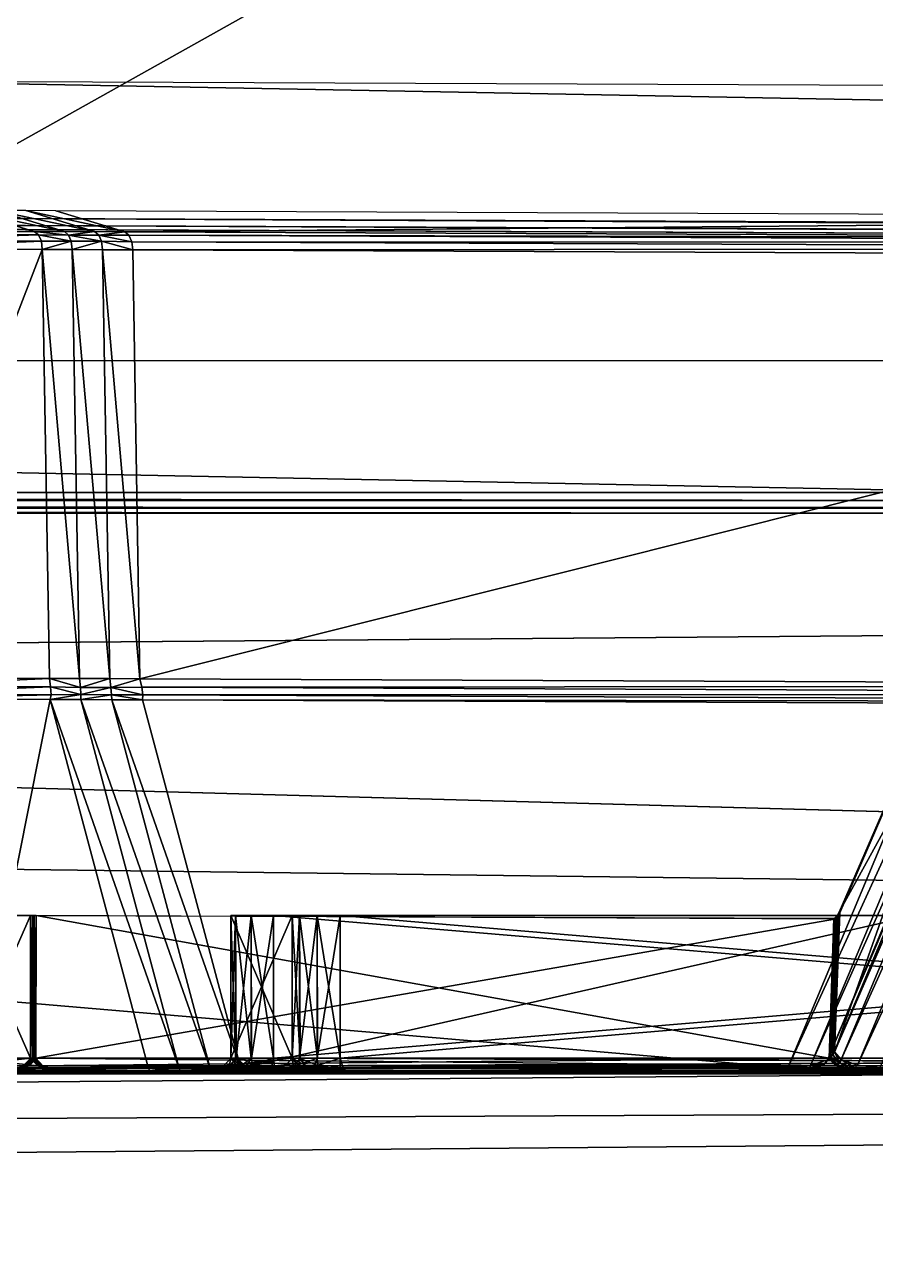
# Model space of a CAD drawing. Extents: x -2.99 to 2.93, y -1.11 to 1.11.
# Drawn here: x 0.2141 to 0.3232, y -1.0361 to -0.8799 of the extents above; entities that cross this region are included whole.
import ezdxf

# ---------------------------------------------------------------- set-up
doc = ezdxf.new("R2010")
doc.units = 0
doc.header["$MEASUREMENT"] = 0
doc.layers.get('0').update_dxf_attribs({"linetype": 'CONTINUOUS'})

msp = doc.modelspace()

# ---------------------------------------------------------------- linework, layer by layer
for points in [[(1.50624, 0.94859, 0.29176), (-1.17721, 0.97062, 0.34504), (-1.17721, -0.97062, 0.34504)], [(1.50624, 0.94859, 0.29176), (-1.17721, -0.97062, 0.34504), (1.50624, -0.94859, 0.29176)], [(1.40501, -0.90976, 1.32817), (0.19357, -0.90472, 1.39592), (0.19173, -0.88714, 1.39132)], [(1.40501, -0.90976, 1.32817), (0.19173, -0.88714, 1.39132), (1.40317, -0.89218, 1.32357)], [(0.1934, -0.90638, 1.39454), (0.21537, -0.90647, 1.39331), (0.20655, -0.90377, 1.3766)], [(0.21924, -0.90648, 1.3931), (0.21041, -0.90379, 1.37638), (0.20655, -0.90377, 1.3766)], [(0.21924, -0.90648, 1.3931), (0.20655, -0.90377, 1.3766), (0.21537, -0.90647, 1.39331)], [(0.22311, -0.9065, 1.39288), (0.21428, -0.9038, 1.37616), (0.21041, -0.90379, 1.37638)], [(0.22311, -0.9065, 1.39288), (0.21041, -0.90379, 1.37638), (0.21924, -0.90648, 1.3931)], [(0.22697, -0.90652, 1.39266), (0.21815, -0.90382, 1.37595), (0.21428, -0.9038, 1.37616)], [(0.22697, -0.90652, 1.39266), (0.21428, -0.9038, 1.37616), (0.22311, -0.9065, 1.39288)], [(0.22697, -0.90652, 1.39266), (0.43423, -0.90472, 1.36386), (0.21815, -0.90382, 1.37595)], [(1.40496, -0.91066, 1.32869), (0.19368, -0.90562, 1.39643), (0.19357, -0.90472, 1.39592)], [(1.40496, -0.91066, 1.32869), (0.19357, -0.90472, 1.39592), (1.40501, -0.90976, 1.32817)], [(1.4044, -0.91116, 1.33058), (0.19362, -0.90612, 1.3983), (0.19369, -0.90613, 1.39731)], [(1.40474, -0.91117, 1.32958), (0.19369, -0.90613, 1.39731), (0.19368, -0.90562, 1.39643)], [(1.40474, -0.91117, 1.32958), (0.19368, -0.90562, 1.39643), (1.40496, -0.91066, 1.32869)], [(0.22697, -0.90652, 1.39266), (0.44306, -0.90742, 1.38058), (0.43423, -0.90472, 1.36386)], [(0.21537, -0.90647, 1.39331), (0.1934, -0.90638, 1.39454), (0.1939, -0.90679, 1.39543)], [(1.4044, -0.91116, 1.33058), (0.19369, -0.90613, 1.39731), (1.40474, -0.91117, 1.32958)], [(0.21537, -0.90647, 1.39331), (0.1939, -0.90679, 1.39543), (0.2159, -0.90691, 1.39418)], [(0.2159, -0.90691, 1.39418), (0.1939, -0.90679, 1.39543), (0.19427, -0.90764, 1.39601)], [(0.2159, -0.90691, 1.39418), (0.19427, -0.90764, 1.39601), (0.21628, -0.90773, 1.39477)], [(0.21628, -0.90773, 1.39477), (0.19427, -0.90764, 1.39601), (0.19442, -0.90868, 1.39611)], [(0.21537, -0.90647, 1.39331), (0.2159, -0.90691, 1.39418), (0.21977, -0.90693, 1.39401)], [(0.21537, -0.90647, 1.39331), (0.21977, -0.90693, 1.39401), (0.21924, -0.90648, 1.3931)], [(0.2159, -0.90691, 1.39418), (0.21628, -0.90773, 1.39477), (0.22011, -0.90771, 1.39454)], [(0.2159, -0.90691, 1.39418), (0.22011, -0.90771, 1.39454), (0.21977, -0.90693, 1.39401)], [(0.22311, -0.9065, 1.39288), (0.21924, -0.90648, 1.3931), (0.21977, -0.90693, 1.39401)], [(0.22311, -0.9065, 1.39288), (0.21977, -0.90693, 1.39401), (0.22364, -0.90694, 1.3938)], [(0.21977, -0.90693, 1.39401), (0.22011, -0.90771, 1.39454), (0.22398, -0.90773, 1.39433)], [(0.21977, -0.90693, 1.39401), (0.22398, -0.90773, 1.39433), (0.22364, -0.90694, 1.3938)], [(0.22697, -0.90652, 1.39266), (0.22311, -0.9065, 1.39288), (0.22364, -0.90694, 1.3938)], [(0.22697, -0.90652, 1.39266), (0.22364, -0.90694, 1.3938), (0.22751, -0.90693, 1.39355)], [(0.22787, -0.90779, 1.3941), (0.22751, -0.90693, 1.39355), (0.22364, -0.90694, 1.3938)], [(0.22787, -0.90779, 1.3941), (0.22364, -0.90694, 1.3938), (0.22398, -0.90773, 1.39433)], [(0.44306, -0.90742, 1.38058), (0.22697, -0.90652, 1.39266), (0.22751, -0.90693, 1.39355)], [(0.44306, -0.90742, 1.38058), (0.22751, -0.90693, 1.39355), (0.4436, -0.90786, 1.38144)], [(0.4436, -0.90786, 1.38144), (0.22751, -0.90693, 1.39355), (0.22787, -0.90779, 1.3941)], [(0.21628, -0.90773, 1.39477), (0.19442, -0.90868, 1.39611), (0.21638, -0.90878, 1.39488)], [(0.19521, -0.96369, 1.38824), (0.21638, -0.90878, 1.39488), (0.19442, -0.90868, 1.39611)], [(0.19521, -0.96369, 1.38824), (0.21731, -0.96379, 1.387), (0.21638, -0.90878, 1.39488)], [(0.21638, -0.90878, 1.39488), (0.22011, -0.90771, 1.39454), (0.21628, -0.90773, 1.39477)], [(0.21638, -0.90878, 1.39488), (0.22025, -0.90879, 1.39467), (0.22011, -0.90771, 1.39454)], [(0.21638, -0.90878, 1.39488), (0.21731, -0.96379, 1.387), (0.22118, -0.9638, 1.38679)], [(0.21638, -0.90878, 1.39488), (0.22118, -0.9638, 1.38679), (0.22025, -0.90879, 1.39467)], [(0.22025, -0.90879, 1.39467), (0.22398, -0.90773, 1.39433), (0.22011, -0.90771, 1.39454)], [(0.22025, -0.90879, 1.39467), (0.22412, -0.90881, 1.39445), (0.22398, -0.90773, 1.39433)], [(0.22025, -0.90879, 1.39467), (0.22118, -0.9638, 1.38679), (0.22505, -0.96382, 1.38657)], [(0.22025, -0.90879, 1.39467), (0.22505, -0.96382, 1.38657), (0.22412, -0.90881, 1.39445)], [(0.22799, -0.90882, 1.39423), (0.22787, -0.90779, 1.3941), (0.22398, -0.90773, 1.39433)], [(0.22799, -0.90882, 1.39423), (0.22398, -0.90773, 1.39433), (0.22412, -0.90881, 1.39445)], [(0.22412, -0.90881, 1.39445), (0.22505, -0.96382, 1.38657), (0.22892, -0.96384, 1.38636)], [(0.22412, -0.90881, 1.39445), (0.22892, -0.96384, 1.38636), (0.22799, -0.90882, 1.39423)], [(0.4436, -0.90786, 1.38144), (0.22787, -0.90779, 1.3941), (0.44399, -0.90868, 1.38204)], [(0.44399, -0.90868, 1.38204), (0.22787, -0.90779, 1.3941), (0.22799, -0.90882, 1.39423)], [(0.44399, -0.90868, 1.38204), (0.22799, -0.90882, 1.39423), (0.4441, -0.90972, 1.38215)], [(0.22892, -0.96384, 1.38636), (0.4441, -0.90972, 1.38215), (0.22799, -0.90882, 1.39423)], [(0.22892, -0.96384, 1.38636), (0.44591, -0.96474, 1.37422), (0.4441, -0.90972, 1.38215)], [(0.3422, -0.93995, 0.45425), (-0.52116, -0.93995, 0.47166), (-0.51992, -0.92304, 0.47811)], [(0.3422, -0.93995, 0.45425), (-0.51992, -0.92304, 0.47811), (0.34344, -0.92304, 0.4607)], [(0.31795, -1.01171, 0.6206), (0.34775, -0.94071, 0.4559), (0.34898, -0.9238, 0.46235)], [(0.31795, -1.01171, 0.6206), (0.34898, -0.9238, 0.46235), (0.31864, -0.99387, 0.62412)], [(0.34775, -0.94071, 0.4559), (0.31854, -0.99375, 0.62357), (0.34898, -0.9238, 0.46235)], [(0.34208, -0.94099, 0.45413), (-0.52139, -0.94098, 0.47157), (-0.52116, -0.93995, 0.47166)], [(0.34208, -0.94099, 0.45413), (-0.52116, -0.93995, 0.47166), (0.3422, -0.93995, 0.45425)], [(1.51971, -1.01383, 0.43063), (-1.19894, -1.03615, 0.4846), (-1.09267, -0.94183, 0.48246)], [(1.51971, -1.01383, 0.43063), (-1.09267, -0.94183, 0.48246), (1.42064, -0.94183, 0.43179)], [(0.3417, -0.94259, 0.45531), (-0.52162, -0.94259, 0.47271), (-0.52156, -0.94196, 0.47193)], [(0.34189, -0.94196, 0.45452), (-0.52156, -0.94196, 0.47193), (-0.52139, -0.94098, 0.47157)], [(0.3417, -0.94259, 0.45531), (-0.52156, -0.94196, 0.47193), (0.34189, -0.94196, 0.45452)], [(0.34189, -0.94196, 0.45452), (-0.52139, -0.94098, 0.47157), (0.34208, -0.94099, 0.45413)], [(0.31487, -1.01342, 0.62031), (0.34467, -0.94234, 0.45534), (0.34689, -0.94165, 0.45556)], [(0.31487, -1.01342, 0.62031), (0.34689, -0.94165, 0.45556), (0.31704, -1.01269, 0.6204)], [(0.31704, -1.01269, 0.6204), (0.34689, -0.94165, 0.45556), (0.34775, -0.94071, 0.4559)], [(0.31704, -1.01269, 0.6204), (0.34775, -0.94071, 0.4559), (0.31795, -1.01171, 0.6206)], [(0.34775, -0.94071, 0.4559), (0.31794, -1.01168, 0.62053), (0.31854, -0.99375, 0.62357)], [(0.31794, -1.01168, 0.62053), (0.34775, -0.94071, 0.4559), (0.34848, -0.94165, 0.45553)], [(0.31794, -1.01168, 0.62053), (0.34848, -0.94165, 0.45553), (0.3188, -1.01265, 0.62026)], [(0.3188, -1.01265, 0.62026), (0.34848, -0.94165, 0.45553), (0.3506, -0.94234, 0.45522)], [(-0.52162, -0.94259, 0.47271), (0.31196, -1.01374, 0.62033), (-0.55487, -1.01374, 0.63781)], [(-0.52162, -0.94259, 0.47271), (0.3417, -0.94259, 0.45531), (0.31196, -1.01374, 0.62033)], [(0.31196, -1.01374, 0.62033), (0.3417, -0.94259, 0.45531), (0.34467, -0.94234, 0.45534)], [(0.31196, -1.01374, 0.62033), (0.34467, -0.94234, 0.45534), (0.31487, -1.01342, 0.62031)], [(0.3188, -1.01265, 0.62026), (0.3506, -0.94234, 0.45522), (0.32091, -1.01339, 0.6201)], [(0.32091, -1.01339, 0.6201), (0.3506, -0.94234, 0.45522), (0.35353, -0.94259, 0.45507)], [(0.32091, -1.01339, 0.6201), (0.35353, -0.94259, 0.45507), (0.32378, -1.01374, 0.6201)], [(1.51779, -1.00484, 0.40855), (1.50624, -0.94859, 0.29176), (-1.17721, -0.97062, 0.34504)], [(0.21731, -0.96379, 1.387), (0.19521, -0.96369, 1.38824), (0.19544, -0.96478, 1.38782)], [(0.21731, -0.96379, 1.387), (0.19544, -0.96478, 1.38782), (0.21747, -0.96487, 1.38659)], [(0.21731, -0.96379, 1.387), (0.21747, -0.96487, 1.38659), (0.22128, -0.96494, 1.38638)], [(0.21731, -0.96379, 1.387), (0.22128, -0.96494, 1.38638), (0.22118, -0.9638, 1.38679)], [(0.22505, -0.96382, 1.38657), (0.22118, -0.9638, 1.38679), (0.22128, -0.96494, 1.38638)], [(0.22505, -0.96382, 1.38657), (0.22128, -0.96494, 1.38638), (0.22518, -0.96495, 1.38616)], [(0.22892, -0.96384, 1.38636), (0.22505, -0.96382, 1.38657), (0.22518, -0.96495, 1.38616)], [(0.22892, -0.96384, 1.38636), (0.22518, -0.96495, 1.38616), (0.22916, -0.96493, 1.38596)], [(0.44591, -0.96474, 1.37422), (0.22892, -0.96384, 1.38636), (0.22916, -0.96493, 1.38596)], [(0.21747, -0.96487, 1.38659), (0.19544, -0.96478, 1.38782), (0.19556, -0.96577, 1.38705)], [(0.21747, -0.96487, 1.38659), (0.19556, -0.96577, 1.38705), (0.21752, -0.96588, 1.38583)], [(0.21747, -0.96487, 1.38659), (0.21752, -0.96588, 1.38583), (0.22134, -0.96586, 1.38566)], [(0.21747, -0.96487, 1.38659), (0.22134, -0.96586, 1.38566), (0.22128, -0.96494, 1.38638)], [(0.22134, -0.96586, 1.38566), (0.22518, -0.96495, 1.38616), (0.22128, -0.96494, 1.38638)], [(0.22134, -0.96586, 1.38566), (0.22526, -0.96588, 1.38544), (0.22518, -0.96495, 1.38616)], [(0.22927, -0.96591, 1.38516), (0.22916, -0.96493, 1.38596), (0.22518, -0.96495, 1.38616)], [(0.22927, -0.96591, 1.38516), (0.22518, -0.96495, 1.38616), (0.22526, -0.96588, 1.38544)], [(0.44591, -0.96474, 1.37422), (0.22916, -0.96493, 1.38596), (0.44609, -0.96582, 1.3738)], [(0.44609, -0.96582, 1.3738), (0.22916, -0.96493, 1.38596), (0.22927, -0.96591, 1.38516)], [(0.21752, -0.96588, 1.38583), (0.19556, -0.96577, 1.38705), (0.19553, -0.96641, 1.38612)], [(0.21752, -0.96588, 1.38583), (0.19553, -0.96641, 1.38612), (0.21742, -0.9665, 1.3849)], [(0.21742, -0.9665, 1.3849), (0.19553, -0.96641, 1.38612), (0.20796, -1.0138, 1.26323)], [(0.21742, -0.9665, 1.3849), (0.20796, -1.0138, 1.26323), (0.23002, -1.0138, 1.26223)], [(0.21742, -0.9665, 1.3849), (0.22136, -0.96651, 1.38468), (0.22134, -0.96586, 1.38566)], [(0.21742, -0.9665, 1.3849), (0.22134, -0.96586, 1.38566), (0.21752, -0.96588, 1.38583)], [(0.23396, -1.0138, 1.26205), (0.22136, -0.96651, 1.38468), (0.21742, -0.9665, 1.3849)], [(0.23396, -1.0138, 1.26205), (0.21742, -0.9665, 1.3849), (0.23002, -1.0138, 1.26223)], [(0.22136, -0.96651, 1.38468), (0.22526, -0.96588, 1.38544), (0.22134, -0.96586, 1.38566)], [(0.22136, -0.96651, 1.38468), (0.22531, -0.96653, 1.38446), (0.22526, -0.96588, 1.38544)], [(0.2379, -1.0138, 1.26188), (0.22531, -0.96653, 1.38446), (0.22136, -0.96651, 1.38468)], [(0.2379, -1.0138, 1.26188), (0.22136, -0.96651, 1.38468), (0.23396, -1.0138, 1.26205)], [(0.22925, -0.96655, 1.38424), (0.22927, -0.96591, 1.38516), (0.22526, -0.96588, 1.38544)], [(0.22925, -0.96655, 1.38424), (0.22526, -0.96588, 1.38544), (0.22531, -0.96653, 1.38446)], [(0.24184, -1.0138, 1.2617), (0.22925, -0.96655, 1.38424), (0.22531, -0.96653, 1.38446)], [(0.24184, -1.0138, 1.2617), (0.22531, -0.96653, 1.38446), (0.2379, -1.0138, 1.26188)], [(0.44616, -0.96683, 1.37305), (0.22927, -0.96591, 1.38516), (0.22925, -0.96655, 1.38424)], [(0.44616, -0.96683, 1.37305), (0.22925, -0.96655, 1.38424), (0.44608, -0.96745, 1.37211)], [(0.44609, -0.96582, 1.3738), (0.22927, -0.96591, 1.38516), (0.44616, -0.96683, 1.37305)], [(1.51779, -1.00484, 0.40855), (-1.17721, -0.97062, 0.34504), (-1.19561, -1.02711, 0.46241)], [(0.21491, -1.01247, 1.19142), (0.20681, -1.01247, 1.23633), (0.20681, -0.99421, 1.23633)], [(0.21491, -1.01247, 1.19142), (0.20681, -0.99421, 1.23633), (0.21491, -0.99421, 1.19142)], [(0.20681, -1.01247, 1.23633), (0.21491, -1.01247, 1.19142), (0.21491, -0.99421, 1.19142)], [(0.20681, -1.01247, 1.23633), (0.21491, -0.99421, 1.19142), (0.20681, -0.99421, 1.23633)], [(0.21491, -1.01247, 1.19142), (0.21491, -0.99421, 1.19142), (0.21514, -0.99421, 1.19015)], [(0.21491, -1.01247, 1.19142), (0.21514, -0.99421, 1.19015), (0.21513, -1.01247, 1.19015)], [(0.21513, -1.01247, 1.19015), (0.21514, -0.99421, 1.19015), (0.21491, -0.99421, 1.19142)], [(0.21513, -1.01247, 1.19015), (0.21491, -0.99421, 1.19142), (0.21491, -1.01247, 1.19142)], [(0.21513, -1.01247, 1.19015), (0.21514, -0.99421, 1.19015), (0.21537, -0.99421, 1.18888)], [(0.21513, -1.01247, 1.19015), (0.21537, -0.99421, 1.18888), (0.21536, -1.01247, 1.18888)], [(0.21536, -1.01247, 1.18888), (0.21514, -0.99421, 1.19015), (0.21513, -1.01247, 1.19015)], [(0.21536, -1.01247, 1.18888), (0.21537, -0.99421, 1.18888), (0.21514, -0.99421, 1.19015)], [(0.21536, -1.01247, 1.18888), (0.21537, -0.99421, 1.18888), (0.2156, -0.99421, 1.18761)], [(0.21536, -1.01247, 1.18888), (0.2156, -0.99421, 1.18761), (0.21559, -1.01247, 1.18761)], [(0.21559, -1.01247, 1.18761), (0.21537, -0.99421, 1.18888), (0.21536, -1.01247, 1.18888)], [(0.21559, -1.01247, 1.18761), (0.2156, -0.99421, 1.18761), (0.21537, -0.99421, 1.18888)], [(0.31727, -1.01247, 0.62427), (0.21559, -1.01247, 1.18761), (0.2156, -0.99421, 1.18761)], [(0.21559, -1.01247, 1.18761), (0.31795, -0.99465, 0.62785), (0.2156, -0.99421, 1.18761)], [(0.21559, -1.01247, 1.18761), (0.31728, -1.01247, 0.62433), (0.31795, -0.99465, 0.62785)], [(0.31727, -1.01247, 0.62427), (0.2156, -0.99421, 1.18761), (0.31785, -0.99453, 0.6273)], [(0.24056, -1.01247, 1.23483), (0.24842, -1.01247, 1.18999), (0.24842, -0.99421, 1.18999)], [(0.24056, -1.01247, 1.23483), (0.24842, -0.99421, 1.18999), (0.24056, -0.99421, 1.23483)], [(0.24056, -1.01247, 1.23483), (0.24056, -0.99421, 1.23483), (0.24117, -0.99421, 1.23575)], [(0.24056, -1.01247, 1.23483), (0.24117, -0.99421, 1.23575), (0.24126, -1.01247, 1.23573)], [(0.24842, -1.01247, 1.18999), (0.24056, -1.01247, 1.23483), (0.24056, -0.99421, 1.23483)], [(0.24842, -1.01247, 1.18999), (0.24056, -0.99421, 1.23483), (0.24842, -0.99421, 1.18999)], [(0.24115, -1.01247, 1.23576), (0.24117, -0.99421, 1.23575), (0.24056, -0.99421, 1.23483)], [(0.24115, -1.01247, 1.23576), (0.24056, -0.99421, 1.23483), (0.24056, -1.01247, 1.23483)], [(0.24317, -1.01247, 1.23636), (0.24117, -0.99421, 1.23575), (0.24115, -1.01247, 1.23576)], [(0.24126, -1.01247, 1.23573), (0.24117, -0.99421, 1.23575), (0.24318, -0.99421, 1.23635)], [(0.24317, -1.01247, 1.23636), (0.24318, -0.99421, 1.23635), (0.24117, -0.99421, 1.23575)], [(0.24126, -1.01247, 1.23573), (0.24318, -0.99421, 1.23635), (0.24323, -1.01247, 1.23632)], [(0.24605, -1.01247, 1.23648), (0.24318, -0.99421, 1.23635), (0.24317, -1.01247, 1.23636)], [(0.24323, -1.01247, 1.23632), (0.24318, -0.99421, 1.23635), (0.24605, -0.99421, 1.23648)], [(0.24605, -1.01247, 1.23648), (0.24605, -0.99421, 1.23648), (0.24318, -0.99421, 1.23635)], [(0.24323, -1.01247, 1.23632), (0.24605, -0.99421, 1.23648), (0.24605, -1.01247, 1.23648)], [(0.46336, -1.01247, 1.22684), (0.24605, -1.01247, 1.23648), (0.24605, -0.99421, 1.23648)], [(0.46336, -1.01247, 1.22684), (0.24605, -0.99421, 1.23648), (0.46336, -0.99421, 1.22684)], [(0.24605, -1.01247, 1.23648), (0.46336, -1.01247, 1.22684), (0.46336, -0.99421, 1.22684)], [(0.24605, -1.01247, 1.23648), (0.46336, -0.99421, 1.22684), (0.24605, -0.99421, 1.23648)], [(0.24945, -1.01247, 1.18902), (0.24937, -0.99421, 1.18901), (0.24842, -0.99421, 1.18999)], [(0.24945, -1.01247, 1.18902), (0.24842, -0.99421, 1.18999), (0.24842, -1.01247, 1.18999)], [(0.24842, -1.01247, 1.18999), (0.24842, -0.99421, 1.18999), (0.24937, -0.99421, 1.18901)], [(0.24842, -1.01247, 1.18999), (0.24937, -0.99421, 1.18901), (0.24935, -1.01247, 1.189)], [(0.24935, -1.01247, 1.189), (0.24937, -0.99421, 1.18901), (0.25163, -0.99421, 1.18822)], [(0.24935, -1.01247, 1.189), (0.25163, -0.99421, 1.18822), (0.25162, -1.01247, 1.18821)], [(0.25169, -1.01247, 1.18824), (0.25163, -0.99421, 1.18822), (0.24937, -0.99421, 1.18901)], [(0.25169, -1.01247, 1.18824), (0.24937, -0.99421, 1.18901), (0.24945, -1.01247, 1.18902)], [(0.25162, -1.01247, 1.18821), (0.25163, -0.99421, 1.18822), (0.25459, -0.99421, 1.18784)], [(0.25162, -1.01247, 1.18821), (0.25459, -0.99421, 1.18784), (0.25459, -1.01247, 1.18784)], [(0.25459, -1.01247, 1.18784), (0.25459, -0.99421, 1.18784), (0.25163, -0.99421, 1.18822)], [(0.25459, -1.01247, 1.18784), (0.25163, -0.99421, 1.18822), (0.25169, -1.01247, 1.18824)], [(0.25459, -1.01247, 1.18784), (0.47022, -1.01247, 1.17865), (0.47022, -0.99421, 1.17865)], [(0.25459, -1.01247, 1.18784), (0.47022, -0.99421, 1.17865), (0.25459, -0.99421, 1.18784)], [(0.47022, -1.01247, 1.17865), (0.25459, -1.01247, 1.18784), (0.25459, -0.99421, 1.18784)], [(0.47022, -1.01247, 1.17865), (0.25459, -0.99421, 1.18784), (0.47022, -0.99421, 1.17865)], [(0.31727, -1.01247, 0.62427), (0.31785, -0.99453, 0.6273), (0.31807, -0.99443, 0.6261)], [(0.31727, -1.01247, 0.62427), (0.31807, -0.99443, 0.6261), (0.31748, -1.01236, 0.62307)], [(0.31749, -1.01236, 0.62311), (0.31795, -0.99465, 0.62785), (0.31728, -1.01247, 0.62433)], [(0.31748, -1.01236, 0.62307), (0.31807, -0.99443, 0.6261), (0.31832, -0.99414, 0.62473)], [(0.31748, -1.01236, 0.62307), (0.31832, -0.99414, 0.62473), (0.31773, -1.01207, 0.6217)], [(0.31774, -1.01208, 0.62175), (0.31817, -0.99454, 0.62664), (0.31749, -1.01236, 0.62311)], [(0.31749, -1.01236, 0.62311), (0.31817, -0.99454, 0.62664), (0.31795, -0.99465, 0.62785)], [(0.31773, -1.01207, 0.6217), (0.31832, -0.99414, 0.62473), (0.31854, -0.99375, 0.62357)], [(0.31773, -1.01207, 0.6217), (0.31854, -0.99375, 0.62357), (0.31794, -1.01168, 0.62053)], [(0.31795, -1.01171, 0.6206), (0.31842, -0.99426, 0.62528), (0.31774, -1.01208, 0.62175)], [(0.31774, -1.01208, 0.62175), (0.31842, -0.99426, 0.62528), (0.31817, -0.99454, 0.62664)], [(0.31795, -1.01171, 0.6206), (0.31864, -0.99387, 0.62412), (0.31842, -0.99426, 0.62528)], [(1.51971, -1.01383, 0.43063), (1.51779, -1.00484, 0.40855), (-1.19561, -1.02711, 0.46241)], [(0.31774, -1.01208, 0.62175), (0.31749, -1.01236, 0.62311), (0.31653, -1.01339, 0.62291)], [(0.31774, -1.01208, 0.62175), (0.31653, -1.01339, 0.62291), (0.31676, -1.01313, 0.62162)], [(0.31728, -1.01247, 0.62433), (0.31653, -1.01339, 0.62291), (0.31749, -1.01236, 0.62311)], [(0.31795, -1.01171, 0.6206), (0.31774, -1.01208, 0.62175), (0.31676, -1.01313, 0.62162)], [(0.31795, -1.01171, 0.6206), (0.31676, -1.01313, 0.62162), (0.31704, -1.01269, 0.6204)], [(0.31727, -1.01247, 0.62427), (0.31748, -1.01236, 0.62307), (0.31839, -1.01338, 0.62282)], [(0.31748, -1.01236, 0.62307), (0.31773, -1.01207, 0.6217), (0.31862, -1.01311, 0.62153)], [(0.31748, -1.01236, 0.62307), (0.31862, -1.01311, 0.62153), (0.31839, -1.01338, 0.62282)], [(0.31794, -1.01168, 0.62053), (0.31862, -1.01311, 0.62153), (0.31773, -1.01207, 0.6217)], [(0.31794, -1.01168, 0.62053), (0.3188, -1.01265, 0.62026), (0.31862, -1.01311, 0.62153)], [(1.51971, -1.01383, 0.43063), (-1.19561, -1.02711, 0.46241), (-1.19894, -1.03615, 0.4846)], [(0.31174, -1.01411, 0.62148), (-0.55506, -1.01411, 0.63896), (-0.55487, -1.01374, 0.63781)], [(0.31174, -1.01411, 0.62148), (-0.55487, -1.01374, 0.63781), (0.31196, -1.01374, 0.62033)], [(0.20592, -1.01347, 1.23642), (0.21401, -1.01347, 1.19153), (0.21491, -1.01247, 1.19142)], [(0.20592, -1.01347, 1.23642), (0.21491, -1.01247, 1.19142), (0.20681, -1.01247, 1.23633)], [(0.20681, -1.01247, 1.23633), (0.21491, -1.01247, 1.19142), (0.2158, -1.01347, 1.19133)], [(0.20681, -1.01247, 1.23633), (0.2158, -1.01347, 1.19133), (0.2077, -1.01347, 1.23622)], [(0.2077, -1.01347, 1.23622), (0.2158, -1.01347, 1.19133), (0.21794, -1.0142, 1.19125)], [(0.2077, -1.01347, 1.23622), (0.21794, -1.0142, 1.19125), (0.20985, -1.0142, 1.23611)], [(0.20815, -1.01414, 1.26206), (0.23002, -1.0138, 1.26223), (0.20796, -1.0138, 1.26323)], [(0.20815, -1.01414, 1.26206), (0.23019, -1.01414, 1.26106), (0.23002, -1.0138, 1.26223)], [(0.21401, -1.01347, 1.19153), (0.21221, -1.01418, 1.1903), (0.2142, -1.0135, 1.19022)], [(0.21443, -1.01351, 1.18894), (0.2142, -1.0135, 1.19022), (0.21221, -1.01418, 1.1903)], [(0.21443, -1.01351, 1.18894), (0.21221, -1.01418, 1.1903), (0.21245, -1.01418, 1.18902)], [(0.21256, -1.0142, 1.18778), (0.21443, -1.01351, 1.18894), (0.21245, -1.01418, 1.18902)], [(0.21256, -1.0142, 1.18778), (0.2147, -1.01347, 1.1877), (0.21443, -1.01351, 1.18894)], [(0.21256, -1.0142, 1.18778), (0.31418, -1.0142, 0.62414), (0.31634, -1.01347, 0.62425)], [(0.21256, -1.0142, 1.18778), (0.31634, -1.01347, 0.62425), (0.2147, -1.01347, 1.1877)], [(0.21491, -1.01247, 1.19142), (0.21401, -1.01347, 1.19153), (0.2142, -1.0135, 1.19022)], [(0.21536, -1.01247, 1.18888), (0.21513, -1.01247, 1.19015), (0.2142, -1.0135, 1.19022)], [(0.21536, -1.01247, 1.18888), (0.2142, -1.0135, 1.19022), (0.21443, -1.01351, 1.18894)], [(0.21491, -1.01247, 1.19142), (0.2142, -1.0135, 1.19022), (0.21513, -1.01247, 1.19015)], [(0.21559, -1.01247, 1.18761), (0.21536, -1.01247, 1.18888), (0.21443, -1.01351, 1.18894)], [(0.21559, -1.01247, 1.18761), (0.21443, -1.01351, 1.18894), (0.2147, -1.01347, 1.1877)], [(0.2147, -1.01347, 1.1877), (0.31634, -1.01347, 0.62425), (0.31728, -1.01247, 0.62433)], [(0.2147, -1.01347, 1.1877), (0.31728, -1.01247, 0.62433), (0.21559, -1.01247, 1.18761)], [(0.21491, -1.01247, 1.19142), (0.21513, -1.01247, 1.19015), (0.21607, -1.0135, 1.19009)], [(0.21491, -1.01247, 1.19142), (0.21607, -1.0135, 1.19009), (0.2158, -1.01347, 1.19133)], [(0.21513, -1.01247, 1.19015), (0.21536, -1.01247, 1.18888), (0.2163, -1.0135, 1.18881)], [(0.21513, -1.01247, 1.19015), (0.2163, -1.0135, 1.18881), (0.21607, -1.0135, 1.19009)], [(0.21559, -1.01247, 1.18761), (0.2163, -1.0135, 1.18881), (0.21536, -1.01247, 1.18888)], [(0.21559, -1.01247, 1.18761), (0.21649, -1.01347, 1.1875), (0.2163, -1.0135, 1.18881)], [(0.21559, -1.01247, 1.18761), (0.31727, -1.01247, 0.62427), (0.31811, -1.01347, 0.62409)], [(0.21559, -1.01247, 1.18761), (0.31811, -1.01347, 0.62409), (0.21649, -1.01347, 1.1875)], [(0.21794, -1.0142, 1.19125), (0.2158, -1.01347, 1.19133), (0.21607, -1.0135, 1.19009)], [(0.21794, -1.0142, 1.19125), (0.21607, -1.0135, 1.19009), (0.21805, -1.01418, 1.19001)], [(0.2163, -1.0135, 1.18881), (0.21805, -1.01418, 1.19001), (0.21607, -1.0135, 1.19009)], [(0.21649, -1.01347, 1.1875), (0.21828, -1.01418, 1.18873), (0.2163, -1.0135, 1.18881)], [(0.2163, -1.0135, 1.18881), (0.21828, -1.01418, 1.18873), (0.21805, -1.01418, 1.19001)], [(0.21649, -1.01347, 1.1875), (0.21863, -1.0142, 1.1874), (0.21828, -1.01418, 1.18873)], [(0.21649, -1.01347, 1.1875), (0.31811, -1.01347, 0.62409), (0.32022, -1.0142, 0.62392)], [(0.21649, -1.01347, 1.1875), (0.32022, -1.0142, 0.62392), (0.21863, -1.0142, 1.1874)], [(0.23002, -1.0138, 1.26223), (0.23019, -1.01414, 1.26106), (0.23412, -1.01416, 1.26084)], [(0.23002, -1.0138, 1.26223), (0.23412, -1.01416, 1.26084), (0.23396, -1.0138, 1.26205)], [(0.2379, -1.0138, 1.26188), (0.23396, -1.0138, 1.26205), (0.23412, -1.01416, 1.26084)], [(0.2379, -1.0138, 1.26188), (0.23412, -1.01416, 1.26084), (0.23807, -1.01416, 1.26067)], [(0.23753, -1.0142, 1.23501), (0.23967, -1.01347, 1.23492), (0.24034, -1.01354, 1.23599)], [(0.23753, -1.0142, 1.23501), (0.24539, -1.0142, 1.1902), (0.24753, -1.01347, 1.1901)], [(0.23753, -1.0142, 1.23501), (0.24753, -1.01347, 1.1901), (0.23967, -1.01347, 1.23492)], [(0.23753, -1.0142, 1.23501), (0.24034, -1.01354, 1.23599), (0.23792, -1.01422, 1.23622)], [(0.24184, -1.0138, 1.2617), (0.2379, -1.0138, 1.26188), (0.23807, -1.01416, 1.26067)], [(0.23792, -1.01422, 1.23622), (0.24034, -1.01354, 1.23599), (0.24251, -1.01354, 1.23664)], [(0.23792, -1.01422, 1.23622), (0.24251, -1.01354, 1.23664), (0.242, -1.01422, 1.23744)], [(0.24184, -1.0138, 1.2617), (0.23807, -1.01416, 1.26067), (0.24203, -1.01415, 1.26054)], [(0.24056, -1.01247, 1.23483), (0.24034, -1.01354, 1.23599), (0.23967, -1.01347, 1.23492)], [(0.23967, -1.01347, 1.23492), (0.24753, -1.01347, 1.1901), (0.24842, -1.01247, 1.18999)], [(0.23967, -1.01347, 1.23492), (0.24842, -1.01247, 1.18999), (0.24056, -1.01247, 1.23483)], [(0.24056, -1.01247, 1.23483), (0.24126, -1.01247, 1.23573), (0.24034, -1.01354, 1.23599)], [(0.24126, -1.01247, 1.23573), (0.24251, -1.01354, 1.23664), (0.24034, -1.01354, 1.23599)], [(0.24056, -1.01247, 1.23483), (0.24137, -1.01348, 1.23479), (0.24195, -1.01344, 1.23567)], [(0.24056, -1.01247, 1.23483), (0.24195, -1.01344, 1.23567), (0.24115, -1.01247, 1.23576)], [(0.24056, -1.01247, 1.23483), (0.24842, -1.01247, 1.18999), (0.24924, -1.01348, 1.18997)], [(0.24056, -1.01247, 1.23483), (0.24924, -1.01348, 1.18997), (0.24137, -1.01348, 1.23479)], [(0.24317, -1.01247, 1.23636), (0.24115, -1.01247, 1.23576), (0.24195, -1.01344, 1.23567)], [(0.24126, -1.01247, 1.23573), (0.24323, -1.01247, 1.23632), (0.24251, -1.01354, 1.23664)], [(0.24137, -1.01348, 1.23479), (0.24349, -1.01397, 1.23559), (0.24195, -1.01344, 1.23567)], [(0.24137, -1.01348, 1.23479), (0.24356, -1.01423, 1.23468), (0.24349, -1.01397, 1.23559)], [(0.24137, -1.01348, 1.23479), (0.24924, -1.01348, 1.18997), (0.25141, -1.01423, 1.18989)], [(0.24137, -1.01348, 1.23479), (0.25141, -1.01423, 1.18989), (0.24356, -1.01423, 1.23468)], [(0.24203, -1.01415, 1.26054), (0.45977, -1.0138, 1.25185), (0.24184, -1.0138, 1.2617)], [(0.24317, -1.01247, 1.23636), (0.24195, -1.01344, 1.23567), (0.24337, -1.01344, 1.23609)], [(0.24195, -1.01344, 1.23567), (0.24349, -1.01397, 1.23559), (0.24337, -1.01344, 1.23609)], [(0.24584, -1.01347, 1.23677), (0.24576, -1.0142, 1.23747), (0.242, -1.01422, 1.23744)], [(0.24584, -1.01347, 1.23677), (0.242, -1.01422, 1.23744), (0.24251, -1.01354, 1.23664)], [(0.24203, -1.01415, 1.26054), (0.45993, -1.01414, 1.25068), (0.45977, -1.0138, 1.25185)], [(0.24605, -1.01247, 1.23648), (0.24584, -1.01347, 1.23677), (0.24251, -1.01354, 1.23664)], [(0.24605, -1.01247, 1.23648), (0.24251, -1.01354, 1.23664), (0.24323, -1.01247, 1.23632)], [(0.24605, -1.01247, 1.23648), (0.24317, -1.01247, 1.23636), (0.24337, -1.01344, 1.23609)], [(0.24605, -1.01247, 1.23648), (0.24337, -1.01344, 1.23609), (0.24614, -1.01348, 1.23621)], [(0.2463, -1.01423, 1.2355), (0.24614, -1.01348, 1.23621), (0.24337, -1.01344, 1.23609)], [(0.2463, -1.01423, 1.2355), (0.24337, -1.01344, 1.23609), (0.24349, -1.01397, 1.23559)], [(0.24753, -1.01347, 1.1901), (0.24539, -1.0142, 1.1902), (0.24624, -1.01422, 1.18886)], [(0.24584, -1.01347, 1.23677), (0.46297, -1.0142, 1.22783), (0.24576, -1.0142, 1.23747)], [(0.24605, -1.01247, 1.23648), (0.4631, -1.01347, 1.22713), (0.24584, -1.01347, 1.23677)], [(0.24584, -1.01347, 1.23677), (0.4631, -1.01347, 1.22713), (0.46297, -1.0142, 1.22783)], [(0.24605, -1.01247, 1.23648), (0.46336, -1.01247, 1.22684), (0.4631, -1.01347, 1.22713)], [(0.24614, -1.01348, 1.23621), (0.46336, -1.01247, 1.22684), (0.24605, -1.01247, 1.23648)], [(0.24614, -1.01348, 1.23621), (0.46337, -1.01348, 1.22657), (0.46336, -1.01247, 1.22684)], [(0.2463, -1.01423, 1.2355), (0.46337, -1.01348, 1.22657), (0.24614, -1.01348, 1.23621)], [(0.24753, -1.01347, 1.1901), (0.24624, -1.01422, 1.18886), (0.24861, -1.01354, 1.18888)], [(0.24861, -1.01354, 1.18888), (0.24624, -1.01422, 1.18886), (0.24688, -1.01436, 1.18752)], [(0.2463, -1.01423, 1.2355), (0.46343, -1.01423, 1.22587), (0.46337, -1.01348, 1.22657)], [(0.24688, -1.01436, 1.18752), (0.25094, -1.01422, 1.18722), (0.2512, -1.01354, 1.18798)], [(0.24688, -1.01436, 1.18752), (0.2512, -1.01354, 1.18798), (0.24861, -1.01354, 1.18888)], [(0.24842, -1.01247, 1.18999), (0.24753, -1.01347, 1.1901), (0.24861, -1.01354, 1.18888)], [(0.24842, -1.01247, 1.18999), (0.24861, -1.01354, 1.18888), (0.24945, -1.01247, 1.18902)], [(0.24842, -1.01247, 1.18999), (0.24935, -1.01247, 1.189), (0.25013, -1.01344, 1.18902)], [(0.24842, -1.01247, 1.18999), (0.25013, -1.01344, 1.18902), (0.24924, -1.01348, 1.18997)], [(0.25169, -1.01247, 1.18824), (0.24945, -1.01247, 1.18902), (0.24861, -1.01354, 1.18888)], [(0.25169, -1.01247, 1.18824), (0.24861, -1.01354, 1.18888), (0.2512, -1.01354, 1.18798)], [(0.25141, -1.01423, 1.18989), (0.24924, -1.01348, 1.18997), (0.25013, -1.01344, 1.18902)], [(0.24935, -1.01247, 1.189), (0.25162, -1.01247, 1.18821), (0.25173, -1.01344, 1.18846)], [(0.24935, -1.01247, 1.189), (0.25173, -1.01344, 1.18846), (0.25013, -1.01344, 1.18902)], [(0.25141, -1.01423, 1.18989), (0.25013, -1.01344, 1.18902), (0.25167, -1.01397, 1.18896)], [(0.25013, -1.01344, 1.18902), (0.25173, -1.01344, 1.18846), (0.25167, -1.01397, 1.18896)], [(0.25503, -1.0142, 1.18684), (0.2512, -1.01354, 1.18798), (0.25094, -1.01422, 1.18722)], [(0.25459, -1.01247, 1.18784), (0.25169, -1.01247, 1.18824), (0.2512, -1.01354, 1.18798)], [(0.25459, -1.01247, 1.18784), (0.2512, -1.01354, 1.18798), (0.25487, -1.01347, 1.18754)], [(0.25503, -1.0142, 1.18684), (0.25487, -1.01347, 1.18754), (0.2512, -1.01354, 1.18798)], [(0.25459, -1.01247, 1.18784), (0.25173, -1.01344, 1.18846), (0.25162, -1.01247, 1.18821)], [(0.25458, -1.01348, 1.1881), (0.25167, -1.01397, 1.18896), (0.25173, -1.01344, 1.18846)], [(0.25458, -1.01348, 1.1881), (0.25449, -1.01423, 1.18881), (0.25167, -1.01397, 1.18896)], [(0.25459, -1.01247, 1.18784), (0.25458, -1.01348, 1.1881), (0.25173, -1.01344, 1.18846)], [(0.25458, -1.01348, 1.1881), (0.47001, -1.01423, 1.17963), (0.25449, -1.01423, 1.18881)], [(0.25459, -1.01247, 1.18784), (0.47015, -1.01348, 1.17892), (0.25458, -1.01348, 1.1881)], [(0.25458, -1.01348, 1.1881), (0.47015, -1.01348, 1.17892), (0.47001, -1.01423, 1.17963)], [(0.25487, -1.01347, 1.18754), (0.47022, -1.01247, 1.17865), (0.25459, -1.01247, 1.18784)], [(0.25459, -1.01247, 1.18784), (0.47022, -1.01247, 1.17865), (0.47015, -1.01348, 1.17892)], [(0.25487, -1.01347, 1.18754), (0.47041, -1.01347, 1.17836), (0.47022, -1.01247, 1.17865)], [(0.25503, -1.0142, 1.18684), (0.47041, -1.01347, 1.17836), (0.25487, -1.01347, 1.18754)], [(0.25503, -1.0142, 1.18684), (0.47047, -1.0142, 1.17766), (0.47041, -1.01347, 1.17836)], [(0.31149, -1.01439, 0.62283), (0.31174, -1.01411, 0.62148), (0.31476, -1.0138, 0.62153)], [(0.31149, -1.01439, 0.62283), (0.31476, -1.0138, 0.62153), (0.31453, -1.01406, 0.62282)], [(0.31196, -1.01374, 0.62033), (0.31476, -1.0138, 0.62153), (0.31174, -1.01411, 0.62148)], [(0.31196, -1.01374, 0.62033), (0.31487, -1.01342, 0.62031), (0.31476, -1.0138, 0.62153)], [(0.31634, -1.01347, 0.62425), (0.31418, -1.0142, 0.62414), (0.31453, -1.01406, 0.62282)], [(0.31676, -1.01313, 0.62162), (0.31653, -1.01339, 0.62291), (0.31453, -1.01406, 0.62282)], [(0.31676, -1.01313, 0.62162), (0.31453, -1.01406, 0.62282), (0.31476, -1.0138, 0.62153)], [(0.31634, -1.01347, 0.62425), (0.31453, -1.01406, 0.62282), (0.31653, -1.01339, 0.62291)], [(0.31487, -1.01342, 0.62031), (0.31676, -1.01313, 0.62162), (0.31476, -1.0138, 0.62153)], [(0.31487, -1.01342, 0.62031), (0.31704, -1.01269, 0.6204), (0.31676, -1.01313, 0.62162)], [(0.31728, -1.01247, 0.62433), (0.31634, -1.01347, 0.62425), (0.31653, -1.01339, 0.62291)], [(0.31727, -1.01247, 0.62427), (0.31839, -1.01338, 0.62282), (0.31811, -1.01347, 0.62409)], [(0.32022, -1.0142, 0.62392), (0.31811, -1.01347, 0.62409), (0.31839, -1.01338, 0.62282)], [(0.32033, -1.01406, 0.62266), (0.31839, -1.01338, 0.62282), (0.31862, -1.01311, 0.62153)], [(0.32022, -1.0142, 0.62392), (0.31839, -1.01338, 0.62282), (0.32033, -1.01406, 0.62266)], [(0.3188, -1.01265, 0.62026), (0.32057, -1.01379, 0.62137), (0.31862, -1.01311, 0.62153)], [(0.32033, -1.01406, 0.62266), (0.31862, -1.01311, 0.62153), (0.32057, -1.01379, 0.62137)], [(0.3188, -1.01265, 0.62026), (0.32091, -1.01339, 0.6201), (0.32057, -1.01379, 0.62137)], [(0.32357, -1.01411, 0.62124), (0.32033, -1.01406, 0.62266), (0.32057, -1.01379, 0.62137)], [(0.32378, -1.01374, 0.6201), (0.32057, -1.01379, 0.62137), (0.32091, -1.01339, 0.6201)], [(0.32378, -1.01374, 0.6201), (0.32357, -1.01411, 0.62124), (0.32057, -1.01379, 0.62137)], [(0.31129, -1.0145, 0.62402), (-0.55544, -1.0145, 0.6415), (-0.55526, -1.0144, 0.64032)], [(0.31149, -1.01439, 0.62283), (-0.55526, -1.0144, 0.64032), (-0.55506, -1.01411, 0.63896)], [(0.31129, -1.0145, 0.62402), (-0.55526, -1.0144, 0.64032), (0.31149, -1.01439, 0.62283)], [(0.31149, -1.01439, 0.62283), (-0.55506, -1.01411, 0.63896), (0.31174, -1.01411, 0.62148)], [(0.20836, -1.0144, 1.26068), (0.23019, -1.01414, 1.26106), (0.20815, -1.01414, 1.26206)], [(0.20836, -1.0144, 1.26068), (0.23036, -1.01441, 1.25968), (0.23019, -1.01414, 1.26106)], [(0.20853, -1.0145, 1.25947), (0.23036, -1.01441, 1.25968), (0.20836, -1.0144, 1.26068)], [(0.20853, -1.0145, 1.25947), (0.23051, -1.0145, 1.25848), (0.23036, -1.01441, 1.25968)], [(0.21206, -1.0145, 1.23991), (0.23051, -1.0145, 1.25848), (0.20853, -1.0145, 1.25947)], [(0.20966, -1.0145, 1.18783), (0.31129, -1.0145, 0.62402), (0.31418, -1.0142, 0.62414)], [(0.20966, -1.0145, 1.18783), (0.31418, -1.0142, 0.62414), (0.21256, -1.0142, 1.18778)], [(0.20985, -1.0142, 1.23611), (0.21794, -1.0142, 1.19125), (0.22084, -1.0145, 1.1912)], [(0.20985, -1.0142, 1.23611), (0.22084, -1.0145, 1.1912), (0.21276, -1.0145, 1.23603)], [(0.21206, -1.0145, 1.23991), (0.23394, -1.0145, 1.23894), (0.23051, -1.0145, 1.25848)], [(0.21229, -1.0145, 1.23861), (0.23394, -1.0145, 1.23894), (0.21206, -1.0145, 1.23991)], [(0.21253, -1.0145, 1.23732), (0.23417, -1.0145, 1.23764), (0.21229, -1.0145, 1.23861)], [(0.21229, -1.0145, 1.23861), (0.23417, -1.0145, 1.23764), (0.23394, -1.0145, 1.23894)], [(0.21276, -1.0145, 1.23603), (0.2344, -1.0145, 1.23635), (0.21253, -1.0145, 1.23732)], [(0.21253, -1.0145, 1.23732), (0.2344, -1.0145, 1.23635), (0.23417, -1.0145, 1.23764)], [(0.22084, -1.0145, 1.1912), (0.23462, -1.0145, 1.23506), (0.21276, -1.0145, 1.23603)], [(0.21276, -1.0145, 1.23603), (0.23462, -1.0145, 1.23506), (0.2344, -1.0145, 1.23635)], [(0.22084, -1.0145, 1.1912), (0.21794, -1.0142, 1.19125), (0.21805, -1.01418, 1.19001)], [(0.22131, -1.0145, 1.18862), (0.22107, -1.0145, 1.18991), (0.21805, -1.01418, 1.19001)], [(0.22131, -1.0145, 1.18862), (0.21805, -1.01418, 1.19001), (0.21828, -1.01418, 1.18873)], [(0.22084, -1.0145, 1.1912), (0.21805, -1.01418, 1.19001), (0.22107, -1.0145, 1.18991)], [(0.22154, -1.0145, 1.18733), (0.22131, -1.0145, 1.18862), (0.21828, -1.01418, 1.18873)], [(0.22154, -1.0145, 1.18733), (0.21828, -1.01418, 1.18873), (0.21863, -1.0142, 1.1874)], [(0.21863, -1.0142, 1.1874), (0.32022, -1.0142, 0.62392), (0.32312, -1.0145, 0.62379)], [(0.21863, -1.0142, 1.1874), (0.32312, -1.0145, 0.62379), (0.22154, -1.0145, 1.18733)], [(0.22084, -1.0145, 1.1912), (0.24248, -1.0145, 1.19028), (0.23462, -1.0145, 1.23506)], [(0.22107, -1.0145, 1.18991), (0.24248, -1.0145, 1.19028), (0.22084, -1.0145, 1.1912)], [(0.22131, -1.0145, 1.18862), (0.24271, -1.0145, 1.18899), (0.22107, -1.0145, 1.18991)], [(0.22107, -1.0145, 1.18991), (0.24271, -1.0145, 1.18899), (0.24248, -1.0145, 1.19028)], [(0.22154, -1.0145, 1.18733), (0.24293, -1.0145, 1.1877), (0.22131, -1.0145, 1.18862)], [(0.22131, -1.0145, 1.18862), (0.24293, -1.0145, 1.1877), (0.24271, -1.0145, 1.18899)], [(0.32312, -1.0145, 0.62379), (0.24316, -1.0145, 1.18641), (0.22154, -1.0145, 1.18733)], [(0.22154, -1.0145, 1.18733), (0.24316, -1.0145, 1.18641), (0.24293, -1.0145, 1.1877)], [(0.23019, -1.01414, 1.26106), (0.23036, -1.01441, 1.25968), (0.23429, -1.0144, 1.25956)], [(0.23019, -1.01414, 1.26106), (0.23429, -1.0144, 1.25956), (0.23412, -1.01416, 1.26084)], [(0.23051, -1.0145, 1.25848), (0.23429, -1.0144, 1.25956), (0.23036, -1.01441, 1.25968)], [(0.23051, -1.0145, 1.25848), (0.23448, -1.0145, 1.2583), (0.23429, -1.0144, 1.25956)], [(0.23051, -1.0145, 1.25848), (0.23394, -1.0145, 1.23894), (0.2379, -1.0145, 1.23876)], [(0.23051, -1.0145, 1.25848), (0.2379, -1.0145, 1.23876), (0.23448, -1.0145, 1.2583)], [(0.23394, -1.0145, 1.23894), (0.23417, -1.0145, 1.23764), (0.2381, -1.01436, 1.23748)], [(0.23394, -1.0145, 1.23894), (0.2381, -1.01436, 1.23748), (0.2379, -1.0145, 1.23876)], [(0.23412, -1.01416, 1.26084), (0.23429, -1.0144, 1.25956), (0.23824, -1.0144, 1.25938)], [(0.23412, -1.01416, 1.26084), (0.23824, -1.0144, 1.25938), (0.23807, -1.01416, 1.26067)], [(0.23417, -1.0145, 1.23764), (0.2344, -1.0145, 1.23635), (0.23792, -1.01422, 1.23622)], [(0.23417, -1.0145, 1.23764), (0.23792, -1.01422, 1.23622), (0.2381, -1.01436, 1.23748)], [(0.23448, -1.0145, 1.2583), (0.23824, -1.0144, 1.25938), (0.23429, -1.0144, 1.25956)], [(0.23462, -1.0145, 1.23506), (0.23792, -1.01422, 1.23622), (0.2344, -1.0145, 1.23635)], [(0.23448, -1.0145, 1.2583), (0.23844, -1.0145, 1.25812), (0.23824, -1.0144, 1.25938)], [(0.23448, -1.0145, 1.2583), (0.2379, -1.0145, 1.23876), (0.24186, -1.0145, 1.23858)], [(0.23448, -1.0145, 1.2583), (0.24186, -1.0145, 1.23858), (0.23844, -1.0145, 1.25812)], [(0.23462, -1.0145, 1.23506), (0.23753, -1.0142, 1.23501), (0.23792, -1.01422, 1.23622)], [(0.23462, -1.0145, 1.23506), (0.24248, -1.0145, 1.19028), (0.24539, -1.0142, 1.1902)], [(0.23462, -1.0145, 1.23506), (0.24539, -1.0142, 1.1902), (0.23753, -1.0142, 1.23501)], [(0.24186, -1.0145, 1.23858), (0.2379, -1.0145, 1.23876), (0.2381, -1.01436, 1.23748)], [(0.242, -1.01422, 1.23744), (0.2381, -1.01436, 1.23748), (0.23792, -1.01422, 1.23622)], [(0.24223, -1.0144, 1.25915), (0.24203, -1.01415, 1.26054), (0.23807, -1.01416, 1.26067)], [(0.24223, -1.0144, 1.25915), (0.23807, -1.01416, 1.26067), (0.23824, -1.0144, 1.25938)], [(0.24186, -1.0145, 1.23858), (0.2381, -1.01436, 1.23748), (0.242, -1.01422, 1.23744)], [(0.2424, -1.0145, 1.25794), (0.24223, -1.0144, 1.25915), (0.23824, -1.0144, 1.25938)], [(0.2424, -1.0145, 1.25794), (0.23824, -1.0144, 1.25938), (0.23844, -1.0145, 1.25812)], [(0.23844, -1.0145, 1.25812), (0.24186, -1.0145, 1.23858), (0.24582, -1.0145, 1.23841)], [(0.23844, -1.0145, 1.25812), (0.24582, -1.0145, 1.23841), (0.2424, -1.0145, 1.25794)], [(0.24582, -1.0145, 1.23841), (0.24186, -1.0145, 1.23858), (0.242, -1.01422, 1.23744)], [(0.24582, -1.0145, 1.23841), (0.242, -1.01422, 1.23744), (0.24576, -1.0142, 1.23747)], [(0.24223, -1.0144, 1.25915), (0.45993, -1.01414, 1.25068), (0.24203, -1.01415, 1.26054)], [(0.24223, -1.0144, 1.25915), (0.46009, -1.01441, 1.2493), (0.45993, -1.01414, 1.25068)], [(0.2424, -1.0145, 1.25794), (0.46009, -1.01441, 1.2493), (0.24223, -1.0144, 1.25915)], [(0.2424, -1.0145, 1.25794), (0.46024, -1.0145, 1.2481), (0.46009, -1.01441, 1.2493)], [(0.24582, -1.0145, 1.23841), (0.46024, -1.0145, 1.2481), (0.2424, -1.0145, 1.25794)], [(0.24248, -1.0145, 1.19028), (0.24624, -1.01422, 1.18886), (0.24539, -1.0142, 1.1902)], [(0.24248, -1.0145, 1.19028), (0.24271, -1.0145, 1.18899), (0.24624, -1.01422, 1.18886)], [(0.24271, -1.0145, 1.18899), (0.24688, -1.01436, 1.18752), (0.24624, -1.01422, 1.18886)], [(0.24271, -1.0145, 1.18899), (0.24293, -1.0145, 1.1877), (0.24688, -1.01436, 1.18752)], [(0.24316, -1.0145, 1.18641), (0.24688, -1.01436, 1.18752), (0.24293, -1.0145, 1.1877)], [(0.24316, -1.0145, 1.18641), (0.24712, -1.0145, 1.18624), (0.24688, -1.01436, 1.18752)], [(0.32312, -1.0145, 0.62379), (0.34193, -1.0145, 0.62341), (0.24316, -1.0145, 1.18641)], [(0.24316, -1.0145, 1.18641), (0.34193, -1.0145, 0.62341), (0.34587, -1.0145, 0.62333)], [(0.24316, -1.0145, 1.18641), (0.34587, -1.0145, 0.62333), (0.24712, -1.0145, 1.18624)], [(0.2465, -1.0145, 1.23453), (0.2463, -1.01423, 1.2355), (0.24349, -1.01397, 1.23559)], [(0.2465, -1.0145, 1.23453), (0.24349, -1.01397, 1.23559), (0.24356, -1.01423, 1.23468)], [(0.24356, -1.01423, 1.23468), (0.25141, -1.01423, 1.18989), (0.25436, -1.0145, 1.18977)], [(0.24356, -1.01423, 1.23468), (0.25436, -1.0145, 1.18977), (0.2465, -1.0145, 1.23453)], [(0.24576, -1.0142, 1.23747), (0.46297, -1.0142, 1.22783), (0.46299, -1.0145, 1.22878)], [(0.24576, -1.0142, 1.23747), (0.46299, -1.0145, 1.22878), (0.24582, -1.0145, 1.23841)], [(0.24582, -1.0145, 1.23841), (0.46299, -1.0145, 1.22878), (0.46024, -1.0145, 1.2481)], [(0.2465, -1.0145, 1.23453), (0.46343, -1.01423, 1.22587), (0.2463, -1.01423, 1.2355)], [(0.2465, -1.0145, 1.23453), (0.46354, -1.0145, 1.22491), (0.46343, -1.01423, 1.22587)], [(0.24712, -1.0145, 1.18624), (0.25094, -1.01422, 1.18722), (0.24688, -1.01436, 1.18752)], [(0.24712, -1.0145, 1.18624), (0.25108, -1.0145, 1.18607), (0.25094, -1.01422, 1.18722)], [(0.24712, -1.0145, 1.18624), (0.34587, -1.0145, 0.62333), (0.34982, -1.0145, 0.62325)], [(0.24712, -1.0145, 1.18624), (0.34982, -1.0145, 0.62325), (0.25108, -1.0145, 1.18607)], [(0.25504, -1.0145, 1.1859), (0.25503, -1.0142, 1.18684), (0.25094, -1.01422, 1.18722)], [(0.25504, -1.0145, 1.1859), (0.25094, -1.01422, 1.18722), (0.25108, -1.0145, 1.18607)], [(0.25108, -1.0145, 1.18607), (0.34982, -1.0145, 0.62325), (0.35376, -1.0145, 0.62317)], [(0.25108, -1.0145, 1.18607), (0.35376, -1.0145, 0.62317), (0.25504, -1.0145, 1.1859)], [(0.25436, -1.0145, 1.18977), (0.25141, -1.01423, 1.18989), (0.25167, -1.01397, 1.18896)], [(0.25436, -1.0145, 1.18977), (0.25167, -1.01397, 1.18896), (0.25449, -1.01423, 1.18881)], [(0.25449, -1.01423, 1.18881), (0.46985, -1.0145, 1.18059), (0.25436, -1.0145, 1.18977)], [(0.25449, -1.01423, 1.18881), (0.47001, -1.01423, 1.17963), (0.46985, -1.0145, 1.18059)], [(0.25504, -1.0145, 1.1859), (0.47047, -1.0142, 1.17766), (0.25503, -1.0142, 1.18684)], [(0.25504, -1.0145, 1.1859), (0.4704, -1.0145, 1.17672), (0.47047, -1.0142, 1.17766)], [(0.31129, -1.0145, 0.62402), (0.31149, -1.01439, 0.62283), (0.31453, -1.01406, 0.62282)], [(0.31129, -1.0145, 0.62402), (0.31453, -1.01406, 0.62282), (0.31418, -1.0142, 0.62414)], [(0.32312, -1.0145, 0.62379), (0.32022, -1.0142, 0.62392), (0.32033, -1.01406, 0.62266)], [(0.32312, -1.0145, 0.62379), (0.32033, -1.01406, 0.62266), (0.32332, -1.01439, 0.62259)], [(0.32357, -1.01411, 0.62124), (0.32332, -1.01439, 0.62259), (0.32033, -1.01406, 0.62266)], [(0.34193, -1.0145, 0.62341), (0.32312, -1.0145, 0.62379), (0.32332, -1.01439, 0.62259)]]:
    msp.add_3dface(points)
at = {"color": 250}
for points in [[(0.42266, -0.77772, 1.82107), (0.13353, -0.79338, 1.78047), (0.19362, -0.90612, 1.3983)], [(0.42266, -0.77772, 1.82107), (0.19362, -0.90612, 1.3983), (1.4044, -0.91116, 1.33058)], [(0.25436, -1.0145, 1.18977), (0.46354, -1.0145, 1.22491), (0.2465, -1.0145, 1.23453)], [(0.25436, -1.0145, 1.18977), (0.46985, -1.0145, 1.18059), (0.46354, -1.0145, 1.22491)]]:
    msp.add_3dface(points, dxfattribs=at)
at = {"color": 8, "true_color": 0x6e7988}
for points in [[(0.44608, -0.96745, 1.37211), (0.22925, -0.96655, 1.38424), (0.24184, -1.0138, 1.2617)], [(0.44608, -0.96745, 1.37211), (0.24184, -1.0138, 1.2617), (0.45977, -1.0138, 1.25185)], [(-0.55544, -1.0145, 0.6415), (0.31129, -1.0145, 0.62402), (0.20966, -1.0145, 1.18783)], [(0.35376, -1.0145, 0.62317), (0.4704, -1.0145, 1.17672), (0.25504, -1.0145, 1.1859)]]:
    msp.add_3dface(points, dxfattribs=at)

doc.saveas('drawing.dxf')
